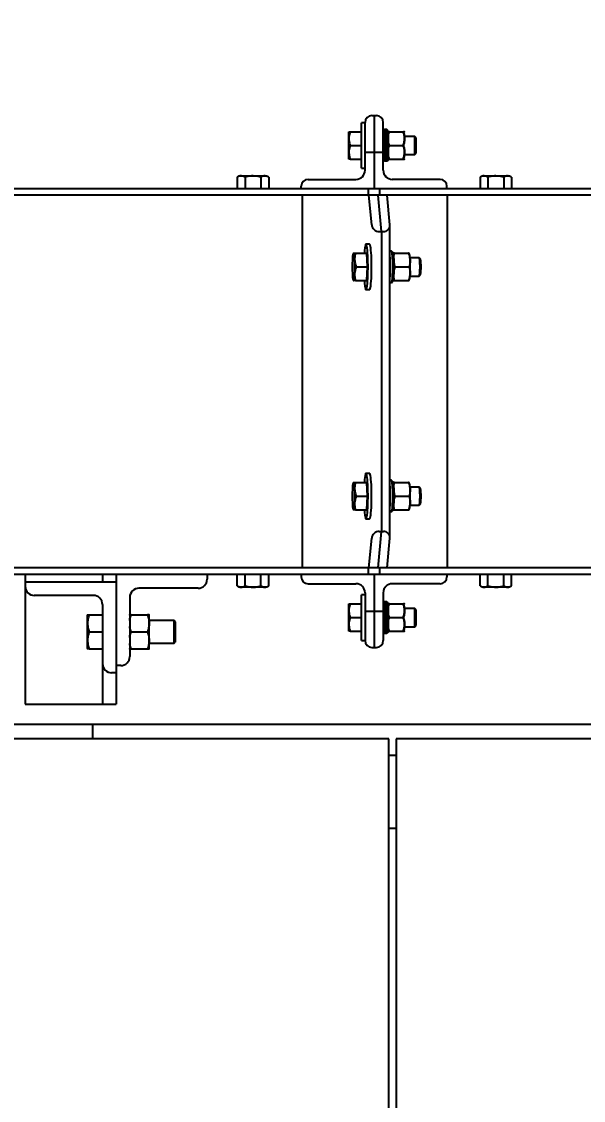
# Model space of a CAD drawing. Header units: millimetres. Extents: x 1293 to 41893, y 1011 to 26911.
# Drawn here: x 12335 to 12597, y 15082 to 15584 of the extents above; entities that cross this region are included whole.
import ezdxf

# ---------------------------------------------------------------- set-up
doc = ezdxf.new("R2010")
doc.units = ezdxf.units.MM
doc.header["$LTSCALE"] = 50
doc.layers.add('CAPA_1', color=7, linetype='Continuous')
doc.layers.add('STRUC', color=4, linetype='Continuous')
doc.styles.add('SLDTEXTSTYLE0', font='TXT', dxfattribs={"width": 0.75})
doc.dimstyles.new('SLDDIMSTYLE0', dxfattribs={"dimtxt": 100, "dimasz": 100, "dimexe": 0, "dimexo": 0.0625, "dimgap": 25, "dimtad": 2, "dimdec": 0, "dimlfac": 1.5, "dimrnd": 1e-09, "dimzin": 12, "dimdsep": 46, "dimtxsty": 'SLDTEXTSTYLE0', "dimsah": 1, "dimcen": 0.09, "dimadec": 0, "dimazin": 3, "dimtfac": 1, "dimtdec": 0, "dimtofl": 0, "dimtmove": 0, "dimatfit": 3, "dimfxl": 1, "dimfrac": 2, "dimtolj": 1, "dimtzin": 12, "dimarcsym": 0})

# ---------------------------------------------------------------- blocks, each defined once
blk = doc.blocks.new('_D_18')
at = {"layer": 'CAPA_1', "transparency": 16777216}
for p, q in [((6530.12, 15837.67), (6530.12, 16976.53)), ((16745.16, 15322.37), (16745.16, 16976.53)), ((6530.12, 16926.53), (16745.16, 16926.53))]:
    blk.add_line(p, q, dxfattribs=at)
for points in [[(6530.12, 16926.53), (6630.12, 16911.14), (6630.12, 16941.91)], [(16745.16, 16926.53), (16645.16, 16941.91), (16645.16, 16911.14)]]:
    blk.add_solid(points, dxfattribs=at)
at = {"layer": 'CAPA_1', "transparency": 16777216, "insert": (11452.92, 17055.44), "char_height": 100, "attachment_point": 1, "style": 'SLDTEXTSTYLE0'}
blk.add_mtext('15323', dxfattribs=at)

msp = doc.modelspace()

# ---------------------------------------------------------------- linework, layer by layer
at = {"color": 7, "linetype": 'Continuous', "lineweight": 25}
for p, q in [((12495.1555659, 15537.248636), (12493.4622326, 15537.248636)), ((12493.4622326, 15516.0819693), (12493.4622326, 15537.248636)), ((12495.1555659, 15515.1319693), (12495.1555659, 15537.3569693)), ((12498.3305659, 15540.5319693), (12500.4472326, 15540.5319693)), ((12499.3888993, 15540.5319693), (12499.3888993, 15506.6653026)), ((12503.6222326, 15515.1319693), (12503.6222326, 15537.3569693)), ((12487.6405526, 15520.3153026), (12487.6405526, 15533.0153026)), ((12488.2075875, 15533.0153026), (12493.4622326, 15533.0153026)), ((12504.1513993, 15534.0313026), (12503.6222326, 15533.502136)), ((12505.3451993, 15534.0313026), (12504.1513993, 15534.0313026)), ((12504.1513993, 15534.0313026), (12504.1513993, 15519.2993026)), ((12505.8743659, 15533.502136), (12505.3451993, 15534.0313026)), ((12505.3451993, 15519.2993026), (12505.3451993, 15534.0313026)), ((12505.8743659, 15533.502136), (12505.8743659, 15519.8284693)), ((12505.9016869, 15533.0153026), (12505.8743659, 15532.9679813)), ((12506.4689081, 15533.0153026), (12513.0014237, 15533.0153026)), ((12513.5959659, 15532.9679813), (12513.5686449, 15533.0153026)), ((12518.3322193, 15530.898636), (12513.5959659, 15530.898636)), ((12518.8613859, 15530.3694693), (12518.3322193, 15530.898636)), ((12518.3322193, 15522.4319693), (12518.3322193, 15530.898636)), ((12488.2075875, 15526.6653026), (12493.4622326, 15526.6653026)), ((12506.4687219, 15526.6653026), (12513.00161, 15526.6653026)), ((12518.8613859, 15530.3694693), (12518.8613859, 15522.961136)), ((12495.1555659, 15523.598636), (12503.6222326, 15523.598636)), ((12513.5959659, 15522.4319693), (12518.3322193, 15522.4319693)), ((12518.3322193, 15522.4319693), (12518.8613859, 15522.961136)), ((12488.2075875, 15520.3153026), (12493.4622326, 15520.3153026)), ((12493.4622326, 15516.0819693), (12495.1555659, 15516.0819693)), ((12504.1513993, 15519.2993026), (12503.6222326, 15519.8284693)), ((12505.3451993, 15519.2993026), (12504.1513993, 15519.2993026)), ((12505.8743659, 15519.8284693), (12505.3451993, 15519.2993026)), ((12505.8743659, 15520.362624), (12505.9016869, 15520.3153026)), ((12506.4689081, 15520.3153026), (12513.0014237, 15520.3153026)), ((12513.5686449, 15520.3153026), (12513.5959659, 15520.362624)), ((12436.7053508, 15512.4869826), (12435.7232175, 15511.9199477)), ((12435.7232175, 15511.9199477), (12435.7232175, 15506.6653026)), ((12436.7053508, 15512.4869826), (12449.405781, 15512.4869826)), ((12439.3893917, 15511.9199477), (12439.3893917, 15506.6653026)), ((12446.7217401, 15511.9199477), (12446.7217401, 15506.6653026)), ((12450.3879144, 15511.9199477), (12449.405781, 15512.4869826)), ((12450.3879144, 15511.9199477), (12450.3879144, 15506.6653026)), ((12468.6972326, 15510.898636), (12490.9222326, 15510.898636)), ((12530.0805659, 15510.898636), (12507.8555659, 15510.898636)), ((12549.655272, 15512.4869826), (12548.6731386, 15511.9199477)), ((12548.6731386, 15511.9199477), (12548.6731386, 15506.6653026)), ((12549.655272, 15512.4869826), (12562.3557022, 15512.4869826)), ((12552.3393129, 15511.9199477), (12552.3393129, 15506.6653026)), ((12559.6716613, 15511.9199477), (12559.6716613, 15506.6653026)), ((12563.3378355, 15511.9199477), (12562.3557022, 15512.4869826)), ((12563.3378355, 15511.9199477), (12563.3378355, 15506.6653026)), ((11160.0054871, 15506.6653026), (13707.6721537, 15506.6653026)), ((12465.5222326, 15506.6653026), (12465.5222326, 15507.723636)), ((12496.7222326, 15503.4903026), (12496.7222326, 15506.6653026)), ((12502.0555659, 15503.4903026), (12502.0555659, 15506.6653026)), ((12533.2555659, 15506.6653026), (12533.2555659, 15507.723636)), ((13710.8471537, 15503.4903026), (11156.8304871, 15503.4903026)), ((12465.9512046, 15503.4903026), (12465.9512046, 15330.1569693)), ((12498.2524317, 15489.7319693), (12497.0014538, 15503.4903026)), ((12502.7569166, 15486.5569693), (12501.2172515, 15503.4903026)), ((12506.6840272, 15489.7319693), (12505.4330493, 15503.4903026)), ((12533.5133491, 15330.1569693), (12533.5133491, 15503.4903026)), ((12501.7029672, 15486.5569693), (12503.810866, 15486.5569693)), ((12502.7569166, 15486.5569693), (12502.7569166, 15347.0903026)), ((12506.6971788, 15344.2039898), (12506.6971788, 15489.4432821)), ((12497.2802908, 15480.7403026), (12495.5939717, 15480.7403026)), ((12489.7503403, 15476.5069693), (12489.7050964, 15476.4272757)), ((12489.8011588, 15476.5069693), (12489.7916544, 15476.5069693)), ((12490.69444, 15476.5069693), (12495.927319, 15476.5069693)), ((12496.2606662, 15470.1569693), (12495.927319, 15476.5069693)), ((12507.4277159, 15477.5229693), (12506.6971788, 15477.5229693)), ((12508.0114484, 15476.9652461), (12507.4888667, 15477.4922025)), ((12508.8801369, 15476.5069693), (12515.3855931, 15476.5069693)), ((12515.7349324, 15476.3803375), (12515.6630405, 15476.5069693)), ((12489.2987618, 15473.3772321), (12489.2940096, 15473.2867065)), ((12490.2988036, 15473.2867065), (12490.2940514, 15473.3772321)), ((12520.3609402, 15474.3903026), (12516.0688651, 15474.3903026)), ((12520.9186661, 15473.8456641), (12520.3960844, 15474.3726205)), ((12489.2940096, 15467.0272321), (12489.2987618, 15466.9367065)), ((12490.2940514, 15466.9367065), (12490.2988036, 15467.0272321)), ((12491.0277873, 15470.1569693), (12496.2606662, 15470.1569693)), ((12495.927319, 15463.8069693), (12496.2606662, 15470.1569693)), ((12509.2132596, 15470.1569693), (12515.7190868, 15470.1569693)), ((12516.0688651, 15465.923636), (12520.3609402, 15465.923636)), ((12520.3960844, 15465.941318), (12520.9186661, 15466.4682744)), ((12489.7049759, 15463.8868752), (12489.7503403, 15463.8069693)), ((12489.7916544, 15463.8069693), (12489.8011588, 15463.8069693)), ((12490.69444, 15463.8069693), (12495.927319, 15463.8069693)), ((12507.4277159, 15462.7909693), (12506.6971788, 15462.7909693)), ((12507.4888667, 15462.8217361), (12508.0114484, 15463.3486925)), ((12508.8801369, 15463.8069693), (12515.3855931, 15463.8069693)), ((12515.6630405, 15463.8069693), (12515.7349324, 15463.9336011)), ((12495.5939717, 15459.573636), (12497.2802908, 15459.573636)), ((12497.2802908, 15374.073636), (12495.5939717, 15374.073636)), ((12507.4277159, 15370.8563026), (12506.6971788, 15370.8563026)), ((12508.0114484, 15370.2985794), (12507.4888667, 15370.8255358)), ((12489.2987618, 15366.7105654), (12489.2940096, 15366.6200398)), ((12489.7503403, 15369.8403026), (12489.7050964, 15369.7606091)), ((12489.8011588, 15369.8403026), (12489.7916544, 15369.8403026)), ((12490.2988036, 15366.6200398), (12490.2940514, 15366.7105654)), ((12490.69444, 15369.8403026), (12495.927319, 15369.8403026)), ((12496.2606662, 15363.4903026), (12495.927319, 15369.8403026)), ((12508.8801369, 15369.8403026), (12515.3855931, 15369.8403026)), ((12515.7349324, 15369.7136708), (12515.6630405, 15369.8403026)), ((12520.3609402, 15367.723636), (12516.0688651, 15367.723636)), ((12520.9186661, 15367.1789975), (12520.3960844, 15367.7059539)), ((12489.2940096, 15360.3605654), (12489.2987618, 15360.2700398)), ((12490.2940514, 15360.2700398), (12490.2988036, 15360.3605654)), ((12491.0277873, 15363.4903026), (12496.2606662, 15363.4903026)), ((12495.927319, 15357.1403026), (12496.2606662, 15363.4903026)), ((12509.2132596, 15363.4903026), (12515.7190868, 15363.4903026)), ((12489.7049759, 15357.2202086), (12489.7503403, 15357.1403026)), ((12489.7916544, 15357.1403026), (12489.8011588, 15357.1403026)), ((12490.69444, 15357.1403026), (12495.927319, 15357.1403026)), ((12507.4277159, 15356.1243026), (12506.6971788, 15356.1243026)), ((12507.4888667, 15356.1550695), (12508.0114484, 15356.6820259)), ((12508.8801369, 15357.1403026), (12515.3855931, 15357.1403026)), ((12515.6630405, 15357.1403026), (12515.7349324, 15357.2669344)), ((12516.0688651, 15359.2569693), (12520.3609402, 15359.2569693)), ((12520.3960844, 15359.2746514), (12520.9186661, 15359.8016078)), ((12495.5939717, 15352.9069693), (12497.2802908, 15352.9069693)), ((12501.2172515, 15330.1569693), (12502.7569166, 15347.0903026)), ((12501.7029672, 15347.0903026), (12503.810866, 15347.0903026)), ((12497.0014538, 15330.1569693), (12498.2524317, 15343.9153026)), ((12505.4330493, 15330.1569693), (12506.6840272, 15343.9153026)), ((13710.8471537, 15330.1569693), (11156.8304871, 15330.1569693)), ((12496.7222326, 15326.9819693), (12496.7222326, 15330.1569693)), ((12502.0555659, 15326.9819693), (12502.0555659, 15330.1569693)), ((13707.6721537, 15326.9819693), (11160.0054871, 15326.9819693)), ((12337.0555659, 15326.9819693), (12337.0555659, 15266.6653026)), ((12373.0388993, 15326.9819693), (12373.0388993, 15323.648636)), ((12379.3888993, 15326.9819693), (12379.3888993, 15266.6653026)), ((12421.7222326, 15326.9819693), (12421.7222326, 15324.8653026)), ((12435.7232175, 15321.7273242), (12435.7232175, 15326.9819693)), ((12439.3893917, 15321.7273242), (12439.3893917, 15326.9819693)), ((12446.7217401, 15321.7273242), (12446.7217401, 15326.9819693)), ((12450.3879144, 15321.7273242), (12450.3879144, 15326.9819693)), ((12465.5222326, 15326.9819693), (12465.5222326, 15325.923636)), ((12499.3888993, 15326.9819693), (12499.3888993, 15293.1153026)), ((12533.2555659, 15326.9819693), (12533.2555659, 15325.923636)), ((12548.6731386, 15321.7273242), (12548.6731386, 15326.9819693)), ((12552.3393129, 15321.7273242), (12552.3393129, 15326.9819693)), ((12559.6716613, 15321.7273242), (12559.6716613, 15326.9819693)), ((12563.3378355, 15321.7273242), (12563.3378355, 15326.9819693)), ((12337.0555659, 15323.648636), (12379.3888993, 15323.648636)), ((12417.4888993, 15320.6319693), (12389.9722326, 15320.6319693)), ((12435.7232175, 15321.7273242), (12436.7053508, 15321.1602893)), ((12449.405781, 15321.1602893), (12436.7053508, 15321.1602893)), ((12449.405781, 15321.1602893), (12450.3879144, 15321.7273242)), ((12468.6972326, 15322.748636), (12490.9222326, 15322.748636)), ((12530.0805659, 15322.748636), (12507.8555659, 15322.748636)), ((12548.6731386, 15321.7273242), (12549.655272, 15321.1602893)), ((12562.3557022, 15321.1602893), (12549.655272, 15321.1602893)), ((12562.3557022, 15321.1602893), (12563.3378355, 15321.7273242)), ((12368.8055659, 15317.298636), (12341.2888993, 15317.298636)), ((12385.7388993, 15316.398636), (12385.7388993, 15288.8819693)), ((12495.1555659, 15317.5653026), (12493.4622326, 15317.5653026)), ((12493.4622326, 15296.398636), (12493.4622326, 15317.5653026)), ((12495.1555659, 15318.5153026), (12495.1555659, 15296.2903026)), ((12503.6222326, 15318.5153026), (12503.6222326, 15296.2903026)), ((12373.0388993, 15313.0653026), (12373.0388993, 15266.6653026)), ((12487.6405526, 15300.6319693), (12487.6405526, 15313.3319693)), ((12488.2075875, 15313.3319693), (12493.4622326, 15313.3319693)), ((12495.1555659, 15310.048636), (12503.6222326, 15310.048636)), ((12504.1513993, 15314.3479693), (12503.6222326, 15313.8188026)), ((12505.3451993, 15314.3479693), (12504.1513993, 15314.3479693)), ((12504.1513993, 15314.3479693), (12504.1513993, 15299.6159693)), ((12505.8743659, 15313.8188026), (12505.3451993, 15314.3479693)), ((12505.3451993, 15299.6159693), (12505.3451993, 15314.3479693)), ((12505.8743659, 15313.8188026), (12505.8743659, 15300.145136)), ((12505.9016869, 15313.3319693), (12505.8743659, 15313.284648)), ((12506.4689081, 15313.3319693), (12513.0014237, 15313.3319693)), ((12513.5959659, 15313.284648), (12513.5686449, 15313.3319693)), ((12518.3322193, 15311.2153026), (12513.5959659, 15311.2153026)), ((12518.8613859, 15310.686136), (12518.3322193, 15311.2153026)), ((12518.3322193, 15302.748636), (12518.3322193, 15311.2153026)), ((12518.8613859, 15310.686136), (12518.8613859, 15303.2778026)), ((12366.0685028, 15308.2528026), (12365.9268993, 15308.0075382)), ((12365.9268993, 15308.0075382), (12365.9268993, 15292.6230671)), ((12366.7774517, 15308.2528026), (12373.0388993, 15308.2528026)), ((12386.3137981, 15308.2528026), (12394.0110838, 15308.2528026)), ((12394.7926493, 15308.125048), (12394.7188901, 15308.2528026)), ((12394.7926493, 15292.5055573), (12394.7926493, 15308.125048)), ((12406.3763993, 15305.6069693), (12394.7926493, 15305.6069693)), ((12406.9055659, 15305.0778026), (12406.3763993, 15305.6069693)), ((12406.3763993, 15295.023636), (12406.3763993, 15305.6069693)), ((12406.9055659, 15305.0778026), (12406.9055659, 15295.5528026)), ((12488.2075875, 15306.9819693), (12493.4622326, 15306.9819693)), ((12506.4687219, 15306.9819693), (12513.00161, 15306.9819693)), ((12366.7774517, 15300.3153026), (12373.0388993, 15300.3153026)), ((12386.3172296, 15300.3153026), (12394.0076523, 15300.3153026)), ((12488.2075875, 15300.6319693), (12493.4622326, 15300.6319693)), ((12504.1513993, 15299.6159693), (12503.6222326, 15300.145136)), ((12505.8743659, 15300.145136), (12505.3451993, 15299.6159693)), ((12505.8743659, 15300.6792906), (12505.9016869, 15300.6319693)), ((12506.4689081, 15300.6319693), (12513.0014237, 15300.6319693)), ((12513.5686449, 15300.6319693), (12513.5959659, 15300.6792906)), ((12513.5959659, 15302.748636), (12518.3322193, 15302.748636)), ((12518.3322193, 15302.748636), (12518.8613859, 15303.2778026)), ((12394.7926493, 15295.023636), (12406.3763993, 15295.023636)), ((12406.3763993, 15295.023636), (12406.9055659, 15295.5528026)), ((12493.4622326, 15296.398636), (12495.1555659, 15296.398636)), ((12505.3451993, 15299.6159693), (12504.1513993, 15299.6159693)), ((12365.9268993, 15292.6230671), (12366.0685028, 15292.3778026)), ((12366.7774517, 15292.3778026), (12373.0388993, 15292.3778026)), ((12386.3137981, 15292.3778026), (12394.0110838, 15292.3778026)), ((12394.7188901, 15292.3778026), (12394.7926493, 15292.5055573)), ((12498.3305659, 15293.1153026), (12500.4472326, 15293.1153026)), ((12379.3888993, 15281.3153026), (12377.2722326, 15281.3153026)), ((12381.5055659, 15284.648636), (12379.3888993, 15284.648636)), ((12337.0555659, 15266.6653026), (12379.3888993, 15266.6653026))]:
    msp.add_line(p, q, dxfattribs=at)
at = {"color": 7, "linetype": 'Continuous', "lineweight": 25, "flags": 128}
for points in [[(12495.5939717, 15480.7403026), (12495.4505497, 15480.6220955), (12495.3103315, 15480.2701148), (12495.1764494, 15479.6922231), (12495.0518941, 15478.9013297), (12494.9394478, 15477.9151016), (12494.8416225, 15476.7555697), (12494.8241392, 15476.5069693)], [(12494.8241392, 15463.8069693), (12494.8416225, 15463.5583689), (12494.9394478, 15462.398837), (12495.0518941, 15461.4126089), (12495.1764494, 15460.6217154), (12495.3103315, 15460.0438238), (12495.4505497, 15459.6918431), (12495.5939717, 15459.573636), (12495.7373937, 15459.6918431), (12495.8776118, 15460.0438238), (12496.011494, 15460.6217154), (12496.1360493, 15461.4126089), (12496.2484956, 15462.398837), (12496.3463208, 15463.5583689), (12496.4273399, 15464.8653026), (12496.4897428, 15466.2904435), (12496.5321357, 15467.8019561), (12496.5535716, 15469.3660758), (12496.5535716, 15470.9478628), (12496.5321357, 15472.5119825), (12496.4897428, 15474.0234951), (12496.4273399, 15475.448636), (12496.3463208, 15476.7555697), (12496.2484956, 15477.9151016), (12496.1360493, 15478.9013297), (12496.011494, 15479.6922231), (12495.8776118, 15480.2701148), (12495.7373937, 15480.6220955), (12495.5939717, 15480.7403026)], [(12497.2802908, 15459.573636), (12497.4237128, 15459.6918431), (12497.5639309, 15460.0438238), (12497.6978131, 15460.6217154), (12497.8223684, 15461.4126089), (12497.9348147, 15462.398837), (12498.0326399, 15463.5583689), (12498.113659, 15464.8653026), (12498.1760619, 15466.2904435), (12498.2184548, 15467.8019561), (12498.2398907, 15469.3660758), (12498.2398907, 15470.9478628), (12498.2184548, 15472.5119825), (12498.1760619, 15474.0234951), (12498.113659, 15475.448636), (12498.0326399, 15476.7555697), (12497.9348147, 15477.9151016), (12497.8223684, 15478.9013297), (12497.6978131, 15479.6922231), (12497.5639309, 15480.2701148), (12497.4237128, 15480.6220955), (12497.2802908, 15480.7403026)], [(12507.4277159, 15462.7909693), (12507.5471569, 15462.9090482), (12507.6627686, 15463.2594994), (12507.7708443, 15463.8310871), (12507.8679192, 15464.6054859), (12507.9508809, 15465.5578682), (12508.0170696, 15466.6577002), (12508.0643634, 15467.8697206), (12508.0912459, 15469.1550714), (12508.0968553, 15470.4725435), (12508.0810117, 15471.7798982), (12508.0442232, 15473.035221), (12507.987669, 15474.1982654), (12507.9131625, 15475.2317438), (12507.8230923, 15476.1025222), (12507.7203461, 15476.782683), (12507.6082181, 15477.2504199), (12507.490303, 15477.490737), (12507.4277159, 15477.5229693)], [(12508.0114484, 15476.9652461), (12508.0161434, 15476.9603142), (12508.1319605, 15476.7099269), (12508.2413867, 15476.22329), (12508.3404767, 15475.517948), (12508.4256583, 15474.6193301), (12508.4938604, 15473.5598337), (12508.5426242, 15472.377656), (12508.5701916, 15471.1154174), (12508.5755687, 15469.8186244), (12508.5585618, 15468.5340296), (12508.5197838, 15467.3079455), (12508.4606329, 15466.1845755), (12508.3832416, 15465.2044196), (12508.2904001, 15464.4028147), (12508.1854554, 15463.8086606), (12508.0721911, 15463.4433779), (12508.0114484, 15463.3486925)], [(12515.7349324, 15463.9336011), (12515.7561065, 15463.9753948), (12515.8636108, 15464.3340535), (12515.9626873, 15464.9164835), (12516.0495286, 15465.7003025), (12516.1207974, 15466.6553886), (12516.173755, 15467.7450386), (12516.206366, 15468.9273777), (12516.2173774, 15470.1569693), (12516.206366, 15471.3865609), (12516.173755, 15472.5689), (12516.1207974, 15473.6585499), (12516.0495286, 15474.6136361), (12515.9626873, 15475.3974551), (12515.8636108, 15475.9798851), (12515.7561065, 15476.3385438), (12515.7349324, 15476.3803375)], [(12520.3609402, 15465.923636), (12520.4530567, 15466.0466489), (12520.5398198, 15466.4085388), (12520.6161869, 15466.9882738), (12520.6777201, 15467.7521619), (12520.7208432, 15468.6558086), (12520.74305, 15469.6466973), (12520.74305, 15470.6672412), (12520.7208432, 15471.65813), (12520.6777201, 15472.5617767), (12520.6161869, 15473.3256648), (12520.5398198, 15473.9053998), (12520.4530567, 15474.2672897), (12520.3609402, 15474.3903026)], [(12495.5939717, 15374.073636), (12495.4505497, 15373.9554289), (12495.3103315, 15373.6034482), (12495.1764494, 15373.0255565), (12495.0518941, 15372.234663), (12494.9394478, 15371.2484349), (12494.8416225, 15370.088903), (12494.8241392, 15369.8403026)], [(12494.8241392, 15357.1403026), (12494.8416225, 15356.8917022), (12494.9394478, 15355.7321703), (12495.0518941, 15354.7459423), (12495.1764494, 15353.9550488), (12495.3103315, 15353.3771571), (12495.4505497, 15353.0251764), (12495.5939717, 15352.9069693), (12495.7373937, 15353.0251764), (12495.8776118, 15353.3771571), (12496.011494, 15353.9550488), (12496.1360493, 15354.7459423), (12496.2484956, 15355.7321703), (12496.3463208, 15356.8917022), (12496.4273399, 15358.198636), (12496.4897428, 15359.6237768), (12496.5321357, 15361.1352894), (12496.5535716, 15362.6994091), (12496.5535716, 15364.2811961), (12496.5321357, 15365.8453158), (12496.4897428, 15367.3568285), (12496.4273399, 15368.7819693), (12496.3463208, 15370.088903), (12496.2484956, 15371.2484349), (12496.1360493, 15372.234663), (12496.011494, 15373.0255565), (12495.8776118, 15373.6034482), (12495.7373937, 15373.9554289), (12495.5939717, 15374.073636)], [(12497.2802908, 15352.9069693), (12497.4237128, 15353.0251764), (12497.5639309, 15353.3771571), (12497.6978131, 15353.9550488), (12497.8223684, 15354.7459423), (12497.9348147, 15355.7321703), (12498.0326399, 15356.8917022), (12498.113659, 15358.198636), (12498.1760619, 15359.6237768), (12498.2184548, 15361.1352894), (12498.2398907, 15362.6994091), (12498.2398907, 15364.2811961), (12498.2184548, 15365.8453158), (12498.1760619, 15367.3568285), (12498.113659, 15368.7819693), (12498.0326399, 15370.088903), (12497.9348147, 15371.2484349), (12497.8223684, 15372.234663), (12497.6978131, 15373.0255565), (12497.5639309, 15373.6034482), (12497.4237128, 15373.9554289), (12497.2802908, 15374.073636)], [(12507.4277159, 15356.1243026), (12507.5471569, 15356.2423816), (12507.6627686, 15356.5928327), (12507.7708443, 15357.1644204), (12507.8679192, 15357.9388192), (12507.9508809, 15358.8912016), (12508.0170696, 15359.9910335), (12508.0643634, 15361.2030539), (12508.0912459, 15362.4884047), (12508.0968553, 15363.8058769), (12508.0810117, 15365.1132316), (12508.0442232, 15366.3685543), (12507.987669, 15367.5315988), (12507.9131625, 15368.5650771), (12507.8230923, 15369.4358555), (12507.7203461, 15370.1160163), (12507.6082181, 15370.5837532), (12507.490303, 15370.8240703), (12507.4277159, 15370.8563026)], [(12508.0114484, 15370.2985794), (12508.0161434, 15370.2936476), (12508.1319605, 15370.0432602), (12508.2413867, 15369.5566233), (12508.3404767, 15368.8512813), (12508.4256583, 15367.9526635), (12508.4938604, 15366.893167), (12508.5426242, 15365.7109893), (12508.5701916, 15364.4487507), (12508.5755687, 15363.1519577), (12508.5585618, 15361.8673629), (12508.5197838, 15360.6412789), (12508.4606329, 15359.5179088), (12508.3832416, 15358.5377529), (12508.2904001, 15357.736148), (12508.1854554, 15357.1419939), (12508.0721911, 15356.7767112), (12508.0114484, 15356.6820259)], [(12515.7349324, 15357.2669344), (12515.7561065, 15357.3087282), (12515.8636108, 15357.6673868), (12515.9626873, 15358.2498168), (12516.0495286, 15359.0336358), (12516.1207974, 15359.988722), (12516.173755, 15361.0783719), (12516.206366, 15362.260711), (12516.2173774, 15363.4903026), (12516.206366, 15364.7198942), (12516.173755, 15365.9022333), (12516.1207974, 15366.9918833), (12516.0495286, 15367.9469694), (12515.9626873, 15368.7307884), (12515.8636108, 15369.3132184), (12515.7561065, 15369.6718771), (12515.7349324, 15369.7136708)], [(12520.3609402, 15359.2569693), (12520.4530567, 15359.3799823), (12520.5398198, 15359.7418721), (12520.6161869, 15360.3216071), (12520.6777201, 15361.0854952), (12520.7208432, 15361.9891419), (12520.74305, 15362.9800307), (12520.74305, 15364.0005746), (12520.7208432, 15364.9914633), (12520.6777201, 15365.8951101), (12520.6161869, 15366.6589981), (12520.5398198, 15367.2387331), (12520.4530567, 15367.600623), (12520.3609402, 15367.723636)]]:
    msp.add_lwpolyline(points, dxfattribs=at)
at = {"color": 7, "linetype": 'Continuous', "lineweight": 25}
for centre, radius, start, end in [((12498.3305659, 15537.3569693), 3.175, 90, 180), ((12500.4472326, 15537.3569693), 3.175, 0, 90), ((12468.6972326, 15507.723636), 3.175, 90, 180), ((12490.9222326, 15515.1319693), 4.2333333, 270, 0), ((12507.8555659, 15515.1319693), 4.2333333, 180, 270), ((12530.0805659, 15507.723636), 3.175, 0, 90), ((12496.3957026, 15473.8632376), 7.1135624, 158.182792893, 183.91755488), ((12483.1971107, 15473.8632376), 7.1135624, 356.08244512, 21.817207107), ((12442.3935451, 15470.1569693), 64.5275718, 355.225205634, 4.774794366), ((12553.7985705, 15470.1569693), 64.580443, 177.222208612, 182.777791388), ((12425.7942428, 15470.1569693), 64.580443, 357.222208612, 2.777791388), ((12502.7870519, 15470.1569693), 18.5030242, 348.500678964, 11.499321036), ((12496.3957026, 15466.450701), 7.1135624, 176.08244512, 201.817207107), ((12483.1971107, 15466.450701), 7.1135624, 338.182792893, 3.91755488), ((12553.7985705, 15363.4903026), 64.580443, 177.222208612, 182.777791388), ((12496.3957026, 15367.1965709), 7.1135624, 158.182792893, 183.91755488), ((12483.1971107, 15367.1965709), 7.1135624, 356.08244512, 21.817207107), ((12425.7942428, 15363.4903026), 64.580443, 357.222208612, 2.777791388), ((12442.3935451, 15363.4903026), 64.5275718, 355.225205634, 4.774794366), ((12502.7870519, 15363.4903026), 18.5030242, 348.500678964, 11.499321036), ((12496.3957026, 15359.7840343), 7.1135624, 176.08244512, 201.817207107), ((12483.1971107, 15359.7840343), 7.1135624, 338.182792893, 3.91755488), ((12468.6972326, 15325.923636), 3.175, 180, 270), ((12530.0805659, 15325.923636), 3.175, 270, 0), ((12341.2888993, 15321.5319693), 4.2333333, 180, 270), ((12389.9722326, 15316.398636), 4.2333333, 90, 180), ((12417.4888993, 15324.8653026), 4.2333333, 270, 0), ((12490.9222326, 15318.5153026), 4.2333333, 0, 90), ((12507.8555659, 15318.5153026), 4.2333333, 90, 180), ((12368.8055659, 15313.0653026), 4.2333333, 0, 90), ((12498.3305659, 15296.2903026), 3.175, 180, 270), ((12500.4472326, 15296.2903026), 3.175, 270, 0), ((12377.2722326, 15285.548636), 4.2333333, 180, 270), ((12381.5055659, 15288.8819693), 4.2333333, 270, 0)]:
    msp.add_arc(centre, radius, start, end, dxfattribs=at)
for centre, major_axis, start_param, end_param in [((12501.41428, 15489.7319693), (-2.3449101, 2.3449101), 0.8309235916, 2.4017199184), ((12503.5221788, 15489.7319693), (-2.3449101, 2.3449101), 2.4017199184, 3.9725162452), ((12501.41428, 15343.9153026), (2.3449101, 2.3449101), 0.7398727352, 2.310669062), ((12503.5221788, 15343.9153026), (2.3449101, 2.3449101), 5.4522617156, 7.0230580424)]:
    msp.add_ellipse(centre, major_axis=major_axis, ratio=0.9128561908, start_param=start_param, end_param=end_param, dxfattribs=at)
for points, knots in [([(12488.2075875, 15533.0153026), (12488.1433657, 15532.8174168), (12487.8126868, 15531.7984998), (12487.7173632, 15530.7391649), (12487.6405526, 15529.8855654)], [0, 0, 0, 0, 0.1942119601, 1, 1, 1, 1]), ([(12487.6405526, 15533.0153026), (12487.6729479, 15533.0153026), (12487.736528, 15533.0153026), (12488.0525734, 15533.0153026), (12488.2075875, 15533.0153026)], [0, 0, 0, 0, 0.50951955136, 1, 1, 1, 1]), ([(12506.4687219, 15526.6653026), (12506.3049293, 15527.2164439), (12505.9737922, 15528.3306788), (12505.8527087, 15529.9815523), (12506.0305852, 15531.5596617), (12506.3219108, 15532.5271343), (12506.4689081, 15533.0153026)], [0, 0, 0, 0, 0.2646061211, 0.5349506065, 0.7653448938, 1, 1, 1, 1]), ([(12506.4689081, 15533.0153026), (12506.3865942, 15533.0153026), (12506.1437025, 15533.0153026), (12505.908765, 15533.0153026), (12505.9341905, 15533.0153026), (12505.9425454, 15533.0153026)], [0, 0, 0, 0, 0.2560436476, 0.755532585, 1, 1, 1, 1]), ([(12513.0014237, 15533.0153026), (12513.1652483, 15532.464143), (12513.4964497, 15531.3498724), (12513.6176322, 15529.6989803), (12513.439847, 15528.1208875), (12513.1485786, 15527.1534524), (12513.00161, 15526.6653026)], [0, 0, 0, 0, 0.2646176718, 0.5349733347, 0.7653562273, 1, 1, 1, 1]), ([(12513.5299226, 15533.0153026), (12513.5380883, 15533.0153026), (12513.5643185, 15533.0153026), (12513.3307373, 15533.0153026), (12513.0837336, 15533.0153026), (12513.0014237, 15533.0153026)], [0, 0, 0, 0, 0.2315942222, 0.7439414361, 1, 1, 1, 1]), ([(12513.00161, 15526.6653026), (12513.1654025, 15527.2164439), (12513.4965397, 15528.3306788), (12513.6176231, 15529.9815523), (12513.4397466, 15531.5596617), (12513.1484211, 15532.5271343), (12513.0014237, 15533.0153026)], [0, 0, 0, 0, 0.2646061211, 0.5349506065, 0.7653448938, 1, 1, 1, 1]), ([(12487.6405526, 15529.7950398), (12487.6552622, 15529.4397644), (12487.6991464, 15528.3798491), (12488.0045517, 15527.3499726), (12488.2075875, 15526.6653026)], [0, 0, 0, 0, 0.3351922062, 1, 1, 1, 1]), ([(12488.2075875, 15526.6653026), (12488.1433657, 15526.4674168), (12487.8126868, 15525.4484998), (12487.7173632, 15524.3891649), (12487.6405526, 15523.5355654)], [0, 0, 0, 0, 0.1942119601, 1, 1, 1, 1]), ([(12506.4689081, 15520.3153026), (12506.3050836, 15520.8664622), (12505.9738822, 15521.9807329), (12505.8526997, 15523.631625), (12506.0304849, 15525.2097177), (12506.3217533, 15526.1771529), (12506.4687219, 15526.6653026)], [0, 0, 0, 0, 0.2646176718, 0.5349733347, 0.7653562273, 1, 1, 1, 1]), ([(12513.00161, 15526.6653026), (12513.1654025, 15526.1141613), (12513.4965397, 15524.9999265), (12513.6176231, 15523.349053), (12513.4397466, 15521.7709435), (12513.1484211, 15520.8034709), (12513.0014237, 15520.3153026)], [0, 0, 0, 0, 0.2646061211, 0.5349506065, 0.7653448938, 1, 1, 1, 1]), ([(12513.0014237, 15520.3153026), (12513.1652483, 15520.8664622), (12513.4964497, 15521.9807329), (12513.6176322, 15523.631625), (12513.439847, 15525.2097177), (12513.1485786, 15526.1771529), (12513.00161, 15526.6653026)], [0, 0, 0, 0, 0.2646176718, 0.5349733347, 0.7653562273, 1, 1, 1, 1]), ([(12487.6405526, 15523.4450398), (12487.6552622, 15523.0897644), (12487.6991464, 15522.0298491), (12488.0045517, 15520.9999726), (12488.2075875, 15520.3153026)], [0, 0, 0, 0, 0.3351922062, 1, 1, 1, 1]), ([(12488.2075875, 15520.3153026), (12488.0914304, 15520.3153026), (12487.7684082, 15520.3153026), (12487.6904667, 15520.3153026), (12487.6405526, 15520.3153026)], [0, 0, 0, 0, 0.35959504835, 1, 1, 1, 1]), ([(12505.9404093, 15520.3153026), (12505.9322436, 15520.3153026), (12505.9060134, 15520.3153026), (12506.1395946, 15520.3153026), (12506.3865982, 15520.3153026), (12506.4689081, 15520.3153026)], [0, 0, 0, 0, 0.2315942222, 0.7439414361, 1, 1, 1, 1]), ([(12513.0014237, 15520.3153026), (12513.0837377, 15520.3153026), (12513.3266294, 15520.3153026), (12513.5615669, 15520.3153026), (12513.5361414, 15520.3153026), (12513.5277864, 15520.3153026)], [0, 0, 0, 0, 0.2560436476, 0.755532585, 1, 1, 1, 1]), ([(12437.5301721, 15512.4869826), (12437.3250538, 15512.472273), (12436.7131114, 15512.4283889), (12436.1185119, 15512.1229835), (12435.7232175, 15511.9199477)], [0, 0, 0, 0, 0.3351922062, 1, 1, 1, 1]), ([(12439.3893917, 15511.9199477), (12439.2751423, 15511.9841695), (12438.6868703, 15512.3148484), (12438.075263, 15512.410172), (12437.5824371, 15512.4869826)], [0, 0, 0, 0, 0.1942119601, 1, 1, 1, 1]), ([(12443.0033009, 15512.4869826), (12442.3794003, 15512.4545873), (12441.1549123, 15512.3910072), (12439.9703811, 15512.0749618), (12439.3893917, 15511.9199477)], [0, 0, 0, 0, 0.5095195514, 1, 1, 1, 1]), ([(12446.7217401, 15511.9199477), (12446.2970663, 15512.0361049), (12445.1160881, 15512.3591271), (12443.8918434, 15512.4370685), (12443.1078309, 15512.4869826)], [0, 0, 0, 0, 0.3595950484, 1, 1, 1, 1]), ([(12448.5286947, 15512.4869826), (12448.3235764, 15512.472273), (12447.711634, 15512.4283889), (12447.1170345, 15512.1229835), (12446.7217401, 15511.9199477)], [0, 0, 0, 0, 0.3351922062, 1, 1, 1, 1]), ([(12450.3879144, 15511.9199477), (12450.2736649, 15511.9841695), (12449.6853929, 15512.3148484), (12449.0737856, 15512.410172), (12448.5809597, 15512.4869826)], [0, 0, 0, 0, 0.1942119601, 1, 1, 1, 1]), ([(12550.4800933, 15512.4869826), (12550.2749749, 15512.472273), (12549.6630325, 15512.4283889), (12549.068433, 15512.1229835), (12548.6731386, 15511.9199477)], [0, 0, 0, 0, 0.3351922062, 1, 1, 1, 1]), ([(12552.3393129, 15511.9199477), (12552.2250634, 15511.9841695), (12551.6367914, 15512.3148484), (12551.0251841, 15512.410172), (12550.5323583, 15512.4869826)], [0, 0, 0, 0, 0.1942119601, 1, 1, 1, 1]), ([(12555.9532221, 15512.4869826), (12555.3293215, 15512.4545873), (12554.1048334, 15512.3910072), (12552.9203022, 15512.0749618), (12552.3393129, 15511.9199477)], [0, 0, 0, 0, 0.5095195514, 1, 1, 1, 1]), ([(12559.6716613, 15511.9199477), (12559.2469874, 15512.0361049), (12558.0660093, 15512.3591271), (12556.8417645, 15512.4370685), (12556.0577521, 15512.4869826)], [0, 0, 0, 0, 0.3595950484, 1, 1, 1, 1]), ([(12561.4786159, 15512.4869826), (12561.2734975, 15512.472273), (12560.6615551, 15512.4283889), (12560.0669556, 15512.1229835), (12559.6716613, 15511.9199477)], [0, 0, 0, 0, 0.3351922062, 1, 1, 1, 1]), ([(12563.3378355, 15511.9199477), (12563.223586, 15511.9841695), (12562.635314, 15512.3148484), (12562.0237067, 15512.410172), (12561.5308809, 15512.4869826)], [0, 0, 0, 0, 0.1942119601, 1, 1, 1, 1]), ([(12489.8011588, 15476.5069693), (12489.8901482, 15476.5069693), (12490.0648016, 15476.5069693), (12490.4872415, 15476.5069693), (12490.69444, 15476.5069693)], [0, 0, 0, 0, 0.5095195514, 1, 1, 1, 1]), ([(12490.69444, 15476.5069693), (12490.6408724, 15476.3090834), (12490.3650519, 15475.2901664), (12490.3257336, 15474.2308315), (12490.2940514, 15473.3772321)], [0, 0, 0, 0, 0.1942119601, 1, 1, 1, 1]), ([(12508.8801369, 15476.5069693), (12508.7682843, 15476.5069693), (12508.43823, 15476.5069693), (12508.0789135, 15476.5069693), (12507.8713954, 15476.5069693), (12507.9367648, 15476.5069693), (12507.9371606, 15476.5069693)], [0, 0, 0, 0, 0.20155676768, 0.59475291467, 0.99754610517, 1, 1, 1, 1]), ([(12508.4794369, 15473.6604228), (12508.4911746, 15474.1208395), (12508.5157598, 15475.0852138), (12508.7550763, 15476.0189976), (12508.8801369, 15476.5069693)], [0, 0, 0, 0, 0.4774253705, 1, 1, 1, 1]), ([(12515.3855931, 15476.5069693), (12515.5776691, 15475.9558097), (12515.9659861, 15474.841539), (12516.1733211, 15473.1906469), (12516.0791056, 15471.6125542), (12515.8398239, 15470.645119), (12515.7190868, 15470.1569693)], [0, 0, 0, 0, 0.2646176718, 0.5349733347, 0.7653562273, 1, 1, 1, 1]), ([(12515.6528286, 15476.5069693), (12515.6340647, 15476.5069693), (12515.6051605, 15476.5069693), (12515.4426174, 15476.5069693), (12515.3855931, 15476.5069693)], [0, 0, 0, 0, 0.6491738586, 1, 1, 1, 1]), ([(12490.2988036, 15473.2867065), (12490.3321027, 15472.9314311), (12490.431446, 15471.8715157), (12490.7896503, 15470.8416392), (12491.0277873, 15470.1569693)], [0, 0, 0, 0, 0.3351922062, 1, 1, 1, 1]), ([(12509.2132596, 15470.1569693), (12509.0155738, 15470.7081219), (12508.6307051, 15471.7811445), (12508.5357174, 15472.890827), (12508.4895197, 15473.4305267)], [0, 0, 0, 0, 0.5136449448, 1, 1, 1, 1]), ([(12490.2940514, 15466.9367065), (12490.2900497, 15466.5814311), (12490.2781112, 15465.5215157), (12490.5281874, 15464.4916392), (12490.69444, 15463.8069693)], [0, 0, 0, 0, 0.3351922062, 1, 1, 1, 1]), ([(12491.0277873, 15470.1569693), (12490.9534434, 15469.9590834), (12490.5706455, 15468.9401664), (12490.4201063, 15467.8808315), (12490.2988036, 15467.0272321)], [0, 0, 0, 0, 0.1942119601, 1, 1, 1, 1]), ([(12508.8801369, 15463.8069693), (12508.7393108, 15464.3580191), (12508.4750471, 15465.3920778), (12508.4938992, 15466.4614826), (12508.5027051, 15466.9610016)], [0, 0, 0, 0, 0.53289997819, 1, 1, 1, 1]), ([(12508.5152887, 15467.318863), (12508.5750195, 15467.7764635), (12508.7005281, 15468.7379908), (12509.0369462, 15469.669024), (12509.2132596, 15470.1569693)], [0, 0, 0, 0, 0.4759099863, 1, 1, 1, 1]), ([(12515.7190868, 15470.1569693), (12515.8532717, 15469.605828), (12516.1245516, 15468.4915932), (12516.15848, 15466.8407196), (12515.8985062, 15465.2626102), (12515.5576052, 15464.2951376), (12515.3855931, 15463.8069693)], [0, 0, 0, 0, 0.2646061211, 0.5349506065, 0.7653448938, 1, 1, 1, 1]), ([(12490.69444, 15463.8069693), (12490.5401505, 15463.8069693), (12490.1110858, 15463.8069693), (12489.9221526, 15463.8069693), (12489.8011588, 15463.8069693)], [0, 0, 0, 0, 0.3595950484, 1, 1, 1, 1]), ([(12508.1799874, 15463.8069693), (12508.2907636, 15463.8069693), (12508.4695409, 15463.8069693), (12508.766995, 15463.8069693), (12508.8801369, 15463.8069693)], [0, 0, 0, 0, 0.619632151, 1, 1, 1, 1]), ([(12515.3855931, 15463.8069693), (12515.4425091, 15463.8069693), (12515.6047596, 15463.8069693), (12515.6359866, 15463.8069693), (12515.6562595, 15463.8069693)], [0, 0, 0, 0, 0.3507905901, 1, 1, 1, 1]), ([(12489.8011588, 15369.8403026), (12489.8901482, 15369.8403026), (12490.0648016, 15369.8403026), (12490.4872415, 15369.8403026), (12490.69444, 15369.8403026)], [0, 0, 0, 0, 0.5095195514, 1, 1, 1, 1]), ([(12490.69444, 15369.8403026), (12490.6408724, 15369.6424168), (12490.3650519, 15368.6234998), (12490.3257336, 15367.5641649), (12490.2940514, 15366.7105654)], [0, 0, 0, 0, 0.1942119601, 1, 1, 1, 1]), ([(12490.2988036, 15366.6200398), (12490.3321027, 15366.2647644), (12490.431446, 15365.2048491), (12490.7896503, 15364.1749726), (12491.0277873, 15363.4903026)], [0, 0, 0, 0, 0.3351922062, 1, 1, 1, 1]), ([(12508.8801369, 15369.8403026), (12508.7682843, 15369.8403026), (12508.43823, 15369.8403026), (12508.0789135, 15369.8403026), (12507.8713954, 15369.8403026), (12507.9367648, 15369.8403026), (12507.9371606, 15369.8403026)], [0, 0, 0, 0, 0.20155676768, 0.59475291467, 0.99754610517, 1, 1, 1, 1]), ([(12508.4794369, 15366.9937561), (12508.4911746, 15367.4541729), (12508.5157598, 15368.4185472), (12508.7550763, 15369.3523309), (12508.8801369, 15369.8403026)], [0, 0, 0, 0, 0.4774253705, 1, 1, 1, 1]), ([(12509.2132596, 15363.4903026), (12509.0155738, 15364.0414553), (12508.6307051, 15365.1144779), (12508.5357174, 15366.2241603), (12508.4895197, 15366.76386)], [0, 0, 0, 0, 0.5136449448, 1, 1, 1, 1]), ([(12515.3855931, 15369.8403026), (12515.5776691, 15369.289143), (12515.9659861, 15368.1748724), (12516.1733211, 15366.5239803), (12516.0791056, 15364.9458875), (12515.8398239, 15363.9784524), (12515.7190868, 15363.4903026)], [0, 0, 0, 0, 0.2646176718, 0.5349733347, 0.7653562273, 1, 1, 1, 1]), ([(12515.6528286, 15369.8403026), (12515.6340647, 15369.8403026), (12515.6051605, 15369.8403026), (12515.4426174, 15369.8403026), (12515.3855931, 15369.8403026)], [0, 0, 0, 0, 0.6491738586, 1, 1, 1, 1]), ([(12490.2940514, 15360.2700398), (12490.2900497, 15359.9147644), (12490.2781112, 15358.8548491), (12490.5281874, 15357.8249726), (12490.69444, 15357.1403026)], [0, 0, 0, 0, 0.3351922062, 1, 1, 1, 1]), ([(12491.0277873, 15363.4903026), (12490.9534434, 15363.2924168), (12490.5706455, 15362.2734998), (12490.4201063, 15361.2141649), (12490.2988036, 15360.3605654)], [0, 0, 0, 0, 0.1942119601, 1, 1, 1, 1]), ([(12508.8801369, 15357.1403026), (12508.7393108, 15357.6913525), (12508.4750471, 15358.7254111), (12508.4938992, 15359.7948159), (12508.5027051, 15360.2943349)], [0, 0, 0, 0, 0.53289997819, 1, 1, 1, 1]), ([(12508.5152887, 15360.6521963), (12508.5750195, 15361.1097968), (12508.7005281, 15362.0713241), (12509.0369462, 15363.0023574), (12509.2132596, 15363.4903026)], [0, 0, 0, 0, 0.4759099863, 1, 1, 1, 1]), ([(12515.7190868, 15363.4903026), (12515.8532717, 15362.9391613), (12516.1245516, 15361.8249265), (12516.15848, 15360.174053), (12515.8985062, 15358.5959435), (12515.5576052, 15357.6284709), (12515.3855931, 15357.1403026)], [0, 0, 0, 0, 0.2646061211, 0.5349506065, 0.7653448938, 1, 1, 1, 1]), ([(12490.69444, 15357.1403026), (12490.5401505, 15357.1403026), (12490.1110858, 15357.1403026), (12489.9221526, 15357.1403026), (12489.8011588, 15357.1403026)], [0, 0, 0, 0, 0.3595950484, 1, 1, 1, 1]), ([(12508.1799874, 15357.1403026), (12508.2907636, 15357.1403026), (12508.4695409, 15357.1403026), (12508.766995, 15357.1403026), (12508.8801369, 15357.1403026)], [0, 0, 0, 0, 0.619632151, 1, 1, 1, 1]), ([(12515.3855931, 15357.1403026), (12515.4425091, 15357.1403026), (12515.6047596, 15357.1403026), (12515.6359866, 15357.1403026), (12515.6562595, 15357.1403026)], [0, 0, 0, 0, 0.3507905901, 1, 1, 1, 1]), ([(12435.7232175, 15321.7273242), (12435.837467, 15321.6631024), (12436.425739, 15321.3324235), (12437.0373463, 15321.2370999), (12437.5301721, 15321.1602893)], [0, 0, 0, 0, 0.1942119601, 1, 1, 1, 1]), ([(12437.5824371, 15321.1602893), (12437.7875555, 15321.1749989), (12438.3994979, 15321.2188831), (12438.9940974, 15321.5242884), (12439.3893917, 15321.7273242)], [0, 0, 0, 0, 0.3351922062, 1, 1, 1, 1]), ([(12439.3893917, 15321.7273242), (12439.8140656, 15321.6111671), (12440.9950437, 15321.2881449), (12442.2192885, 15321.2102034), (12443.0033009, 15321.1602893)], [0, 0, 0, 0, 0.3595950484, 1, 1, 1, 1]), ([(12443.1078309, 15321.1602893), (12443.7317315, 15321.1926846), (12444.9562196, 15321.2562647), (12446.1407508, 15321.5723101), (12446.7217401, 15321.7273242)], [0, 0, 0, 0, 0.5095195514, 1, 1, 1, 1]), ([(12446.7217401, 15321.7273242), (12446.8359896, 15321.6631024), (12447.4242616, 15321.3324235), (12448.0358689, 15321.2370999), (12448.5286947, 15321.1602893)], [0, 0, 0, 0, 0.1942119601, 1, 1, 1, 1]), ([(12448.5809597, 15321.1602893), (12448.7860781, 15321.1749989), (12449.3980205, 15321.2188831), (12449.99262, 15321.5242884), (12450.3879144, 15321.7273242)], [0, 0, 0, 0, 0.3351922062, 1, 1, 1, 1]), ([(12548.6731386, 15321.7273242), (12548.7873881, 15321.6631024), (12549.3756601, 15321.3324235), (12549.9872674, 15321.2370999), (12550.4800933, 15321.1602893)], [0, 0, 0, 0, 0.1942119601, 1, 1, 1, 1]), ([(12550.5323583, 15321.1602893), (12550.7374766, 15321.1749989), (12551.349419, 15321.2188831), (12551.9440185, 15321.5242884), (12552.3393129, 15321.7273242)], [0, 0, 0, 0, 0.3351922062, 1, 1, 1, 1]), ([(12552.3393129, 15321.7273242), (12552.7639867, 15321.6111671), (12553.9449649, 15321.2881449), (12555.1692096, 15321.2102034), (12555.9532221, 15321.1602893)], [0, 0, 0, 0, 0.3595950484, 1, 1, 1, 1]), ([(12556.0577521, 15321.1602893), (12556.6816527, 15321.1926846), (12557.9061407, 15321.2562647), (12559.0906719, 15321.5723101), (12559.6716613, 15321.7273242)], [0, 0, 0, 0, 0.5095195514, 1, 1, 1, 1]), ([(12559.6716613, 15321.7273242), (12559.7859107, 15321.6631024), (12560.3741827, 15321.3324235), (12560.98579, 15321.2370999), (12561.4786159, 15321.1602893)], [0, 0, 0, 0, 0.1942119601, 1, 1, 1, 1]), ([(12561.5308809, 15321.1602893), (12561.7359992, 15321.1749989), (12562.3479416, 15321.2188831), (12562.9425411, 15321.5242884), (12563.3378355, 15321.7273242)], [0, 0, 0, 0, 0.3351922062, 1, 1, 1, 1]), ([(12488.2075875, 15313.3319693), (12488.1433657, 15313.1340834), (12487.8126868, 15312.1151664), (12487.7173632, 15311.0558315), (12487.6405526, 15310.2022321)], [0, 0, 0, 0, 0.1942119601, 1, 1, 1, 1]), ([(12487.6405526, 15313.3319693), (12487.6729479, 15313.3319693), (12487.736528, 15313.3319693), (12488.0525734, 15313.3319693), (12488.2075875, 15313.3319693)], [0, 0, 0, 0, 0.50951955136, 1, 1, 1, 1]), ([(12487.6405526, 15310.1117065), (12487.6552622, 15309.7564311), (12487.6991464, 15308.6965157), (12488.0045517, 15307.6666392), (12488.2075875, 15306.9819693)], [0, 0, 0, 0, 0.3351922062, 1, 1, 1, 1]), ([(12506.4687219, 15306.9819693), (12506.3049293, 15307.5331106), (12505.9737922, 15308.6473454), (12505.8527087, 15310.298219), (12506.0305852, 15311.8763284), (12506.3219108, 15312.843801), (12506.4689081, 15313.3319693)], [0, 0, 0, 0, 0.2646061211, 0.5349506065, 0.7653448938, 1, 1, 1, 1]), ([(12506.4689081, 15313.3319693), (12506.3865942, 15313.3319693), (12506.1437025, 15313.3319693), (12505.908765, 15313.3319693), (12505.9341905, 15313.3319693), (12505.9425454, 15313.3319693)], [0, 0, 0, 0, 0.2560436476, 0.755532585, 1, 1, 1, 1]), ([(12513.0014237, 15313.3319693), (12513.1652483, 15312.7808097), (12513.4964497, 15311.666539), (12513.6176322, 15310.0156469), (12513.439847, 15308.4375542), (12513.1485786, 15307.470119), (12513.00161, 15306.9819693)], [0, 0, 0, 0, 0.2646176718, 0.5349733347, 0.7653562273, 1, 1, 1, 1]), ([(12513.5299226, 15313.3319693), (12513.5380883, 15313.3319693), (12513.5643185, 15313.3319693), (12513.3307373, 15313.3319693), (12513.0837336, 15313.3319693), (12513.0014237, 15313.3319693)], [0, 0, 0, 0, 0.2315942222, 0.7439414361, 1, 1, 1, 1]), ([(12513.00161, 15306.9819693), (12513.1654025, 15307.5331106), (12513.4965397, 15308.6473454), (12513.6176231, 15310.298219), (12513.4397466, 15311.8763284), (12513.1484211, 15312.843801), (12513.0014237, 15313.3319693)], [0, 0, 0, 0, 0.2646061211, 0.5349506065, 0.7653448938, 1, 1, 1, 1]), ([(12366.7774517, 15308.2528026), (12366.5726833, 15307.5638769), (12366.1587061, 15306.1710859), (12366.0072696, 15304.1074946), (12366.2295632, 15302.1348537), (12366.5937099, 15300.9255135), (12366.7774517, 15300.3153026)], [0, 0, 0, 0, 0.2646074189, 0.5349529001, 0.765345785, 1, 1, 1, 1]), ([(12366.1166867, 15308.2528026), (12366.1062905, 15308.2528026), (12366.0724888, 15308.2528026), (12366.3627992, 15308.2528026), (12366.6728237, 15308.2528026), (12366.7774517, 15308.2528026)], [0, 0, 0, 0, 0.2273687382, 0.7392501741, 1, 1, 1, 1]), ([(12386.3137981, 15308.2528026), (12386.2105992, 15308.2528026), (12385.906971, 15308.2528026), (12385.6142414, 15308.2528026), (12385.6464555, 15308.2528026), (12385.6569918, 15308.2528026)], [0, 0, 0, 0, 0.2573252587, 0.7570936881, 1, 1, 1, 1]), ([(12385.7388993, 15305.7015023), (12385.7610146, 15305.9391096), (12385.8416419, 15306.8053697), (12386.1152432, 15307.6441165), (12386.3137981, 15308.2528026)], [0, 0, 0, 0, 0.274290889, 1, 1, 1, 1]), ([(12394.0110838, 15308.2528026), (12394.2156555, 15307.5642871), (12394.6292374, 15306.1723174), (12394.7801132, 15304.1091506), (12394.5569514, 15302.136072), (12394.1918684, 15300.9259263), (12394.0076523, 15300.3153026)], [0, 0, 0, 0, 0.264433571, 0.5346044925, 0.7651675047, 1, 1, 1, 1]), ([(12394.6705753, 15308.2528026), (12394.6808646, 15308.2528026), (12394.7140819, 15308.2528026), (12394.4230394, 15308.2528026), (12394.1142776, 15308.2528026), (12394.0110838, 15308.2528026)], [0, 0, 0, 0, 0.2300487055, 0.7426683061, 1, 1, 1, 1]), ([(12488.2075875, 15306.9819693), (12488.1433657, 15306.7840834), (12487.8126868, 15305.7651664), (12487.7173632, 15304.7058315), (12487.6405526, 15303.8522321)], [0, 0, 0, 0, 0.1942119601, 1, 1, 1, 1]), ([(12506.4689081, 15300.6319693), (12506.3050836, 15301.1831289), (12505.9738822, 15302.2973995), (12505.8526997, 15303.9482916), (12506.0304849, 15305.5263844), (12506.3217533, 15306.4938196), (12506.4687219, 15306.9819693)], [0, 0, 0, 0, 0.2646176718, 0.5349733347, 0.7653562273, 1, 1, 1, 1]), ([(12513.00161, 15306.9819693), (12513.1654025, 15306.430828), (12513.4965397, 15305.3165932), (12513.6176231, 15303.6657196), (12513.4397466, 15302.0876102), (12513.1484211, 15301.1201376), (12513.0014237, 15300.6319693)], [0, 0, 0, 0, 0.2646061211, 0.5349506065, 0.7653448938, 1, 1, 1, 1]), ([(12513.0014237, 15300.6319693), (12513.1652483, 15301.1831289), (12513.4964497, 15302.2973995), (12513.6176322, 15303.9482916), (12513.439847, 15305.5263844), (12513.1485786, 15306.4938196), (12513.00161, 15306.9819693)], [0, 0, 0, 0, 0.2646176718, 0.5349733347, 0.7653562273, 1, 1, 1, 1]), ([(12366.7774517, 15300.3153026), (12366.5726833, 15299.6263769), (12366.1587061, 15298.2335859), (12366.0072696, 15296.1699946), (12366.2295632, 15294.1973537), (12366.5937099, 15292.9880135), (12366.7774517, 15292.3778026)], [0, 0, 0, 0, 0.2646074189, 0.5349529001, 0.765345785, 1, 1, 1, 1]), ([(12386.3172296, 15300.3153026), (12386.0863404, 15301.0018282), (12385.8016031, 15301.8484659), (12385.7488716, 15302.7242116), (12385.7388993, 15302.8898285)], [0, 0, 0, 0, 0.8108846319, 1, 1, 1, 1]), ([(12385.7388993, 15297.7519671), (12385.7614979, 15297.9932546), (12385.8430154, 15298.8636255), (12386.118277, 15299.7062638), (12386.3172296, 15300.3153026)], [0, 0, 0, 0, 0.27722378226, 1, 1, 1, 1]), ([(12394.0076523, 15300.3153026), (12394.2128132, 15299.6264494), (12394.6275794, 15298.2338211), (12394.7802797, 15296.1703123), (12394.5588004, 15294.1975415), (12394.1947702, 15292.9880842), (12394.0110838, 15292.3778026)], [0, 0, 0, 0, 0.2646037157, 0.5349392798, 0.7653344448, 1, 1, 1, 1]), ([(12487.6405526, 15303.7617065), (12487.6552622, 15303.4064311), (12487.6991464, 15302.3465157), (12488.0045517, 15301.3166392), (12488.2075875, 15300.6319693)], [0, 0, 0, 0, 0.3351922062, 1, 1, 1, 1]), ([(12488.2075875, 15300.6319693), (12488.0914304, 15300.6319693), (12487.7684082, 15300.6319693), (12487.6904667, 15300.6319693), (12487.6405526, 15300.6319693)], [0, 0, 0, 0, 0.35959504835, 1, 1, 1, 1]), ([(12505.9404093, 15300.6319693), (12505.9322436, 15300.6319693), (12505.9060134, 15300.6319693), (12506.1395946, 15300.6319693), (12506.3865982, 15300.6319693), (12506.4689081, 15300.6319693)], [0, 0, 0, 0, 0.2315942222, 0.7439414361, 1, 1, 1, 1]), ([(12513.0014237, 15300.6319693), (12513.0837377, 15300.6319693), (12513.3266294, 15300.6319693), (12513.5615669, 15300.6319693), (12513.5361414, 15300.6319693), (12513.5277864, 15300.6319693)], [0, 0, 0, 0, 0.2560436476, 0.755532585, 1, 1, 1, 1]), ([(12386.3137981, 15292.3778026), (12386.0831959, 15293.0639669), (12385.8005338, 15293.9050373), (12385.7484854, 15294.7749083), (12385.7388993, 15294.9351188)], [0, 0, 0, 0, 0.8158226203, 1, 1, 1, 1]), ([(12366.7774517, 15292.3778026), (12366.6728183, 15292.3778026), (12366.3679236, 15292.3778026), (12366.0759259, 15292.3778026), (12366.1087335, 15292.3778026), (12366.1193939, 15292.3778026)], [0, 0, 0, 0, 0.2607432743, 0.7597883742, 1, 1, 1, 1]), ([(12385.6543066, 15292.3778026), (12385.6440172, 15292.3778026), (12385.6108, 15292.3778026), (12385.9018425, 15292.3778026), (12386.2106043, 15292.3778026), (12386.3137981, 15292.3778026)], [0, 0, 0, 0, 0.2300487055, 0.7426683061, 1, 1, 1, 1]), ([(12394.0110838, 15292.3778026), (12394.1142826, 15292.3778026), (12394.4179109, 15292.3778026), (12394.7106405, 15292.3778026), (12394.6784263, 15292.3778026), (12394.6678901, 15292.3778026)], [0, 0, 0, 0, 0.2573252587, 0.7570936881, 1, 1, 1, 1])]:
    msp.add_open_spline(points, degree=3, knots=knots, dxfattribs=at)
at = {"layer": 'STRUC', "linetype": 'Continuous', "lineweight": 25}
for p, q in [((13067.7268228, 15257.1732064), (12290.3934895, 15257.1732064)), ((12368.449483, 15257.1732064), (12368.449483, 15250.5065398)), ((12506.2628163, 15250.5065398), (12290.3934895, 15250.5065398)), ((12506.2628163, 14883.6592064), (12506.2628163, 15250.5065398)), ((13067.7268228, 15250.5065398), (12509.5961497, 15250.5065398)), ((12509.5961497, 15250.5065398), (12509.5961497, 14883.6592064)), ((12509.5961497, 15242.7732064), (12506.2628163, 15242.7732064)), ((12509.5961497, 15208.9065398), (12506.2628163, 15208.9065398))]:
    msp.add_line(p, q, dxfattribs=at)

# ---------------------------------------------------------------- dimensions: what is measured, and where the dimension line sits
at = {"layer": 'CAPA_1'}
dim = msp.add_linear_dim(base=(16745.1618891, 16926.5285398), p1=(6530.1246702, 15774.167696), p2=(16745.1618891, 15258.8741626), dimstyle='SLDDIMSTYLE0', dxfattribs=at)
dim.commit()
dim.dimension.update_dxf_attribs({"geometry": '_D_18', "text_midpoint": (11637.6432797, 16926.5285398), "dimtype": 160})

doc.saveas('drawing.dxf')
